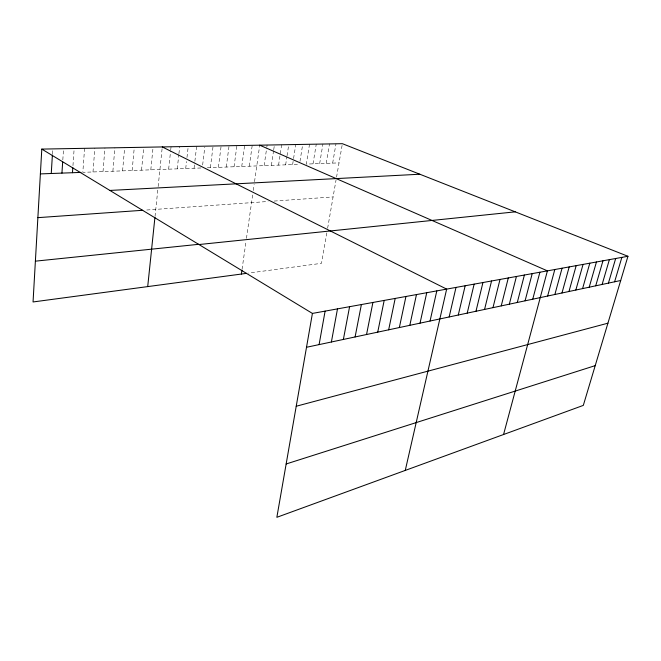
<?xml version="1.0" encoding="UTF-8"?>
<svg xmlns="http://www.w3.org/2000/svg" width="661" height="661" viewBox="0 0 661 661"><rect width="100%" height="100%" fill="white"/><g stroke="black" fill="none" stroke-linecap="round" stroke-linejoin="round"><path stroke-width="0.5" stroke-dasharray="3.31 2.48" d="M52.45 154.021L52.706 149.923M62.82 159.888L63.415 150.741M72.958 165.663L74.09 149.518M84.591 148.328L82.815 172.339L201.258 167.968M92.994 171.967L94.853 148.138M103.017 171.596L104.95 147.957M112.874 171.232L114.89 147.783M122.582 170.869L124.665 147.601M132.134 170.521L134.29 147.436M141.537 170.174L143.768 147.263M150.799 169.827L153.096 147.097M155.029 216.42L157.83 189.591M158.144 186.592L162.276 146.932M168.646 169.175L170.621 150.84M170.728 149.824L171.059 146.775M177.239 168.852L178.817 154.707M178.924 153.691L179.709 146.618M185.708 168.547L186.518 161.515M186.972 157.5L188.236 146.461M194.061 168.233L194.764 162.259M194.879 161.259L196.639 146.312M202.646 164.961L204.803 147.155M210.405 167.63L213.09 146.015M218.403 167.34L221.138 145.874M226.293 167.043L229.07 145.726M234.068 166.762L236.894 145.585M241.744 166.473L244.611 145.453M249.304 166.192L252.221 145.313M242.058 269.291L246.032 241.348M246.454 238.39L252.833 193.566M253.27 190.517L254.138 184.419M254.535 181.659L259.723 145.18M264.136 165.647L266.705 147.99M266.846 147.006L267.127 145.048M271.398 165.382L273.563 150.758M273.712 149.791L274.431 144.916M278.57 165.118L281.636 144.784M285.643 164.853L286.882 156.773M287.039 155.765L288.75 144.66M292.625 164.597L293.41 159.582M293.567 158.574L295.764 144.528M299.987 161.35L302.531 145.403M309.522 144.28L306.316 164.093L339.035 162.887M313.025 163.845L316.264 144.164M319.66 163.597L322.923 144.04M326.195 163.358L329.492 143.924M332.657 163.118L335.986 143.809M326.823 232.87L321.502 263.318L248.528 273.092M327.625 228.252L336.044 180.023M336.54 177.173L342.39 143.693M146.759 210.008L268.06 201.489M274.133 201.068L333.094 196.928M207.364 167.745L299.516 164.341"/><path stroke-width="0.99" d="M41.8 149.097L312.413 313.421L276.852 517.307L583.316 405.391L627.95 256.278L342.39 143.693L41.8 149.097L33.05 301.961L246.487 273.365M51.252 173.504L52.393 155.046M61.944 173.108L62.679 161.92M72.462 172.719L72.817 167.679M147.709 286.601L154.922 217.428M241.381 274.051L241.918 270.242M319.098 344.604L325.105 311.124M331.384 341.993L337.49 308.877M343.373 339.448L349.586 306.687M355.097 336.953L361.385 304.547M366.541 334.524L372.911 302.465M377.728 332.144L384.181 300.425M388.66 329.822L395.187 298.433M399.351 327.55L405.945 296.483M409.812 325.328L416.463 294.575M420.041 323.155L426.742 292.716M430.047 321.023L436.805 290.89M405.267 470.417L446.654 289.105L162.276 146.932M449.15 316.966L456.007 287.411M458.271 315.024L465.17 285.759M467.211 313.124L474.144 284.131M475.97 311.265L482.943 282.536M484.563 309.439L491.561 280.975M492.982 307.646L500.013 279.446M501.236 305.894L508.301 277.942M509.342 304.167L516.423 276.472M517.29 302.482L524.396 275.026M525.082 300.821L532.212 273.613M532.741 299.193L539.888 272.225M503.558 434.517L547.415 270.861L259.723 145.18M547.63 296.029L554.81 269.523M554.868 294.492L562.065 268.209M561.982 292.98L569.187 266.92M568.972 291.493L576.185 265.648M575.838 290.039L583.06 264.408M582.581 288.601L589.81 263.185M589.207 287.196L596.445 261.979M595.718 285.808L602.964 260.798M602.121 284.453L609.376 259.641M608.417 283.115L615.672 258.501M614.614 281.793L621.861 257.377M286.155 463.981L595.222 365.624M296.227 406.242L607.922 323.188M306.506 347.281L620.696 280.504M312.413 313.421L627.95 256.278M35.388 261.161L198.928 244.289M198.986 244.537L515.25 211.842M37.875 217.651L142.693 210.289M109.883 190.434L419.834 174.223M40.379 173.909L80.931 172.405"/></g></svg>
